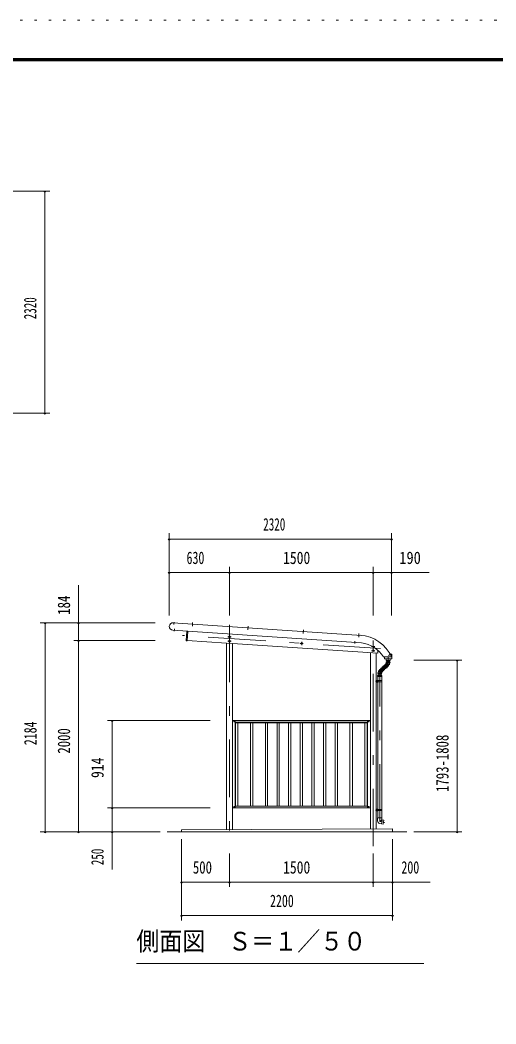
# Model space of a CAD drawing. Units: millimetres, scale not verified. Extents: x -22148 to 22152, y -10500 to 10500.
# Drawn here: x 2503 to 7469, y 13 to 10500 of the extents above; entities that cross this region are included whole.
import ezdxf
from ezdxf.enums import TextEntityAlignment as Align

# ---------------------------------------------------------------- set-up
doc = ezdxf.new("R2010")
doc.units = ezdxf.units.MM
doc.header["$LTSCALE"] = 50
doc.linetypes.add('USER3', pattern=[24, 12, -5, 2, -5])
doc.linetypes.add('USER5', pattern=[3, 0.5, -2.5])
for name, color, linetype, lineweight in [('0-2_1-0BOLD', 7, 'Continuous', 18), ('0-3_1-2CENTER', 3, 'USER3', 18), ('0-4_1-4THIN', 4, 'Continuous', 18), ('0-5_1-5DIM', 3, 'Continuous', 18), ('0-D_F-F', 5, 'Continuous', 18), ('0-E_F-E_J_ADD', 5, 'USER5', 18)]:
    doc.layers.add(name, color=color, linetype=linetype, lineweight=lineweight)
doc.styles.add('ＭＳ ゴシック', font='')
doc.styles.get('ＭＳ ゴシック').set_extended_font_data('MS Gothic')

msp = doc.modelspace()

# ---------------------------------------------------------------- linework, layer by layer
at = {"layer": '0-2_1-0BOLD'}
for p, q in [((4096.08, 4125.78), (6065.35, 3994.49)), ((4658.43, 2041.82), (4658.43, 3992.17)), ((4718.43, 2042.09), (4718.43, 3988.17)), ((6158.43, 2048.63), (6158.43, 3890.57)), ((6218.43, 3886.57), (6218.43, 2048.91)), ((6234.83, 3885.48), (6236.86, 3916.04)), ((6294.11, 3846.94), (6381.22, 3846.94)), ((6306.28, 3826.69), (6306.28, 3846.94)), ((6307.28, 3825.69), (6380.88, 3825.69)), ((6380.88, 3876.29), (6366.18, 3876.29)), ((6381.88, 3826.69), (6381.88, 3875.29)), ((6233.43, 3584.31), (6218.43, 3584.31)), ((6230.93, 3597.31), (6228.93, 3597.31)), ((6234.93, 3599.31), (6234.93, 3641.3)), ((6234.93, 2253.13), (6234.93, 3587.3)), ((6276.93, 3641.3), (6276.93, 3599.31)), ((6276.93, 3587.3), (6276.93, 2253.13)), ((6158.43, 3183.67), (4718.43, 3183.67)), ((4733.43, 3170.84), (4733.43, 3176.52)), ((4733.47, 3176.59), (4738.39, 3179.43)), ((4738.39, 3167.93), (4733.47, 3170.77)), ((4738.47, 3179.43), (4743.39, 3176.59)), ((4743.39, 3170.77), (4738.47, 3167.93)), ((4743.43, 3176.52), (4743.43, 3170.84)), ((6130.03, 3165.18), (4746.83, 3165.18)), ((4748.43, 3157.18), (6128.43, 3157.18)), ((6133.43, 3170.84), (6133.43, 3176.52)), ((6133.47, 3176.59), (6138.39, 3179.43)), ((6138.39, 3167.93), (6133.47, 3170.77)), ((6138.47, 3179.43), (6143.39, 3176.59)), ((6143.39, 3170.77), (6138.47, 3167.93)), ((6143.43, 3176.52), (6143.43, 3170.84)), ((4718.43, 2269.68), (6158.43, 2269.68)), ((4733.43, 2276.84), (4733.43, 2282.52)), ((4733.47, 2282.59), (4738.39, 2285.43)), ((4738.39, 2273.93), (4733.47, 2276.77)), ((4738.47, 2285.43), (4743.39, 2282.59)), ((4743.39, 2276.77), (4738.47, 2273.93)), ((4743.43, 2282.52), (4743.43, 2276.84)), ((4746.83, 2287.69), (6130.03, 2287.69)), ((6128.43, 2289.68), (4748.43, 2289.68)), ((6130.03, 2274.68), (6130.03, 2288.68)), ((6133.43, 2276.84), (6133.43, 2282.52)), ((6133.47, 2282.59), (6138.39, 2285.43)), ((6138.39, 2273.93), (6133.47, 2276.77)), ((6138.47, 2285.43), (6143.39, 2282.59)), ((6143.39, 2276.77), (6138.47, 2273.93)), ((6143.43, 2282.52), (6143.43, 2276.84)), ((6233.43, 2238.13), (6218.43, 2238.13)), ((6228.93, 2251.13), (6230.93, 2251.13)), ((6234.93, 2166.22), (6234.93, 2241.13)), ((6276.93, 2241.13), (6276.93, 2166.22)), ((6278.43, 2146.22), (6255.93, 2128.36)), ((6538.43, 2019.68), (4038.43, 2019.68)), ((6388.43, 2049.68), (4188.43, 2039.68))]:
    msp.add_line(p, q, dxfattribs=at)
for points in [[(6070.47, 4071.32), (4147.1, 4199.55), (4147.16, 4200.54), (4101.27, 4203.6)], [(4245.2, 4017.42), (4235.22, 4018.08), (4241.75, 4116.07)], [(4251.73, 4115.4), (4245.04, 4015.12), (4237.36, 4015.63)], [(4656.62, 3992.28), (4656.33, 3990.71), (4245.24, 4018.11)], [(4656.63, 3992.29), (4720.29, 3988.05), (4720.19, 3986.45), (6234.83, 3885.47)], [(6240.93, 3654.3), (6240.93, 3666.1), (6236.67, 3676.96), (6243.7, 3686.27), (6242.51, 3697.88), (6251.78, 3704.96), (6253.76, 3716.45), (6264.6, 3720.78), (6267.46, 3730.33), (6277.17, 3732.58), (6280.03, 3742.13), (6289.74, 3744.38), (6292.6, 3753.93), (6302.31, 3756.19), (6305.17, 3765.73), (6314.88, 3767.99), (6315.16, 3775.62), (6322.57, 3777.48), (6320.79, 3784.91), (6327.42, 3788.69), (6323.71, 3795.37), (6329.08, 3800.8), (6329.08, 3810.69)], [(6364.98, 3825.69), (6364.98, 3810.69), (6323.18, 3810.69), (6323.18, 3825.69)], [(6359.08, 3810.69), (6359.08, 3800.8), (6363.34, 3789.94), (6356.32, 3780.62), (6357.5, 3769.02), (6348.23, 3761.94), (6346.25, 3750.44), (6335.41, 3746.12)], [(6335.42, 3746.12), (6332.19, 3734.8), (6322.84, 3734.31), (6319.98, 3724.77), (6310.27, 3722.51), (6307.41, 3712.97), (6297.7, 3710.71), (6294.84, 3701.16), (6285.13, 3698.91), (6284.85, 3691.28), (6277.44, 3689.41), (6279.22, 3681.99), (6272.59, 3678.21), (6276.3, 3671.53), (6270.93, 3666.1), (6270.93, 3654.3)], [(6233.43, 3584.31), (6233.43, 3602.3), (6218.43, 3602.3)], [(6228.93, 3597.31), (6228.93, 3589.31), (6230.93, 3589.31)], [(4746.83, 3178.68), (4746.83, 3164.68), (4748.43, 3164.68), (4748.43, 2288.68), (4746.83, 2288.68), (4746.83, 2274.68)], [(6130.03, 2288.68), (6128.43, 2288.68), (6128.43, 3164.68), (6130.03, 3164.68), (6130.03, 3178.68)], [(6233.43, 2238.13), (6233.43, 2256.13), (6218.43, 2256.13)], [(6228.93, 2251.13), (6228.93, 2243.13), (6230.93, 2243.13)], [(6233.43, 2135.67), (6233.43, 2166.22), (6278.43, 2166.22)], [(6278.43, 2166.22), (6278.43, 2146.22), (6280.43, 2145.87), (6272.96, 2103.52), (6258.22, 2106.12)], [(6273.22, 2105), (6292.92, 2101.53), (6299.87, 2140.92), (6280.17, 2144.39)], [(4188.43, 2019.68), (4188.43, 2040.1), (6388.43, 2049.68), (6388.43, 2019.68)]]:
    msp.add_lwpolyline(points, dxfattribs=at)
for points in [[(4681.93, 4060.43), (4688.43, 4064.19), (4694.93, 4060.43), (4694.93, 4052.93), (4688.43, 4049.17), (4681.93, 4052.93)], [(4681.93, 4015.43), (4681.93, 4007.93), (4688.43, 4004.17), (4694.93, 4007.93), (4694.93, 4015.43), (4688.43, 4019.19)], [(5434.92, 3984.73), (5441.42, 3980.97), (5447.92, 3984.73), (5447.92, 3992.23), (5441.42, 3995.99), (5434.92, 3992.23)], [(6194.93, 3915.43), (6194.93, 3907.93), (6188.43, 3904.17), (6181.93, 3907.93), (6181.93, 3915.43), (6188.43, 3919.19)], [(6279.43, 3599.31), (6230.93, 3599.31), (6230.93, 3587.3), (6279.43, 3587.3)], [(6277.93, 3654.3), (6233.93, 3654.3), (6233.93, 3641.3), (6277.93, 3641.3)], [(6279.43, 2253.13), (6279.43, 2241.13), (6230.93, 2241.13), (6230.93, 2253.13)]]:
    msp.add_lwpolyline(points, close=True, dxfattribs=at)
for centre, radius in [((4688.43, 4056.68), 8.5), ((4688.43, 4011.68), 8.5), ((4688.43, 4056.68), 6.3), ((4688.43, 4011.68), 6.3), ((5441.42, 3988.48), 8.5), ((5441.42, 3988.48), 6.3), ((6188.43, 3911.68), 8.5), ((6188.43, 3911.68), 6.3), ((4738.43, 3173.68), 6.25), ((4738.43, 3173.68), 4.9), ((6138.43, 3173.68), 6.25), ((6138.43, 3173.68), 4.9), ((4738.43, 2279.68), 6.25), ((4738.43, 2279.68), 4.9), ((6138.43, 2279.68), 6.25), ((6138.43, 2279.68), 4.9)]:
    msp.add_circle(centre, radius, dxfattribs=at)
for centre, radius, start, end in [((4098.67, 4164.69), 39, 86.18591, 266.18584), ((4237.51, 4017.93), 2.3, 176.18515, 266.18515), ((6026.96, 3683.86), 390, 24.71956, 86.18591), ((6026.96, 3683.86), 313, 31.4028, 82.95442), ((6307.28, 3826.69), 1, 180, 270), ((6380.88, 3875.29), 1, 0, 90), ((6380.88, 3826.69), 1, 270, 0), ((4738.43, 3173.68), 5.75, 149.59184, 150.40814), ((4738.43, 3173.68), 5.75, 209.59184, 210.40814), ((4738.43, 3173.68), 5.75, 89.59184, 90.40814), ((4738.43, 3173.68), 5.75, 269.59184, 270.40814), ((4741.83, 3178.68), 5, 0, 90), ((4738.43, 3173.68), 5.75, 29.59184, 30.40814), ((4738.43, 3173.68), 5.75, 329.59184, 330.40814), ((6135.03, 3178.68), 5, 90, 180), ((6138.43, 3173.68), 5.75, 149.59184, 150.40814), ((6138.43, 3173.68), 5.75, 209.59184, 210.40814), ((6138.43, 3173.68), 5.75, 89.59184, 90.40814), ((6138.43, 3173.68), 5.75, 269.59184, 270.40814), ((6138.43, 3173.68), 5.75, 29.59184, 30.40814), ((6138.43, 3173.68), 5.75, 329.59184, 330.40814), ((4738.43, 2279.68), 5.75, 149.59184, 150.40814), ((4738.43, 2279.68), 5.75, 209.59184, 210.40814), ((4738.43, 2279.68), 5.75, 89.59184, 90.40814), ((4738.43, 2279.68), 5.75, 269.59184, 270.40814), ((4741.83, 2274.68), 5, 270, 0), ((4738.43, 2279.68), 5.75, 29.59184, 30.40814), ((4738.43, 2279.68), 5.75, 329.59184, 330.40814), ((6135.03, 2274.68), 5, 180, 270), ((6138.43, 2279.68), 5.75, 149.59184, 150.40814), ((6138.43, 2279.68), 5.75, 209.59184, 210.40814), ((6138.43, 2279.68), 5.75, 89.59184, 90.40814), ((6138.43, 2279.68), 5.75, 269.59184, 270.40814), ((6138.43, 2279.68), 5.75, 29.59184, 30.40814), ((6138.43, 2279.68), 5.75, 329.59184, 330.40814), ((6263.43, 2135.67), 30, 180, 259.99989)]:
    msp.add_arc(centre, radius, start, end, dxfattribs=at)
at = {"layer": '0-3_1-2CENTER'}
for p, q in [((4108.16, 4186.71), (4109.82, 4211.65)), ((4300.31, 4167.61), (4302.9, 4206.43)), ((4111.47, 4116.13), (4113.13, 4141.07)), ((4688.43, 4182.81), (4688.43, 1869.68)), ((4879.03, 4129.03), (4881.61, 4167.85)), ((5457.74, 4090.45), (5460.33, 4129.27)), ((6036.46, 4051.87), (6039.04, 4090.69)), ((6263.1, 3933.7), (4197.68, 4071.4)), ((4705.43, 4056.68), (4671.43, 4056.68)), ((4671.43, 4011.68), (4705.43, 4011.68)), ((5458.42, 3988.48), (5424.42, 3988.48)), ((5441.42, 4005.48), (5441.42, 3971.48)), ((5996.08, 3987.49), (5997.75, 4012.43)), ((6188.43, 1869.68), (6188.43, 4057.51)), ((6205.43, 3956.68), (6171.43, 3956.68)), ((6171.43, 3911.68), (6205.43, 3911.68)), ((6344.08, 3800.8), (6344.08, 3846.17)), ((6349.23, 3862.77), (6376.77, 3878.06)), ((6274.87, 3709.84), (6325.15, 3757.05)), ((6241.43, 3593.31), (6210.43, 3593.31)), ((4729.68, 3173.68), (4747.18, 3173.68)), ((4738.43, 3182.43), (4738.43, 3164.93)), ((6147.18, 3173.68), (6129.68, 3173.68)), ((6138.43, 3182.43), (6138.43, 3164.93)), ((4747.18, 2279.68), (4729.68, 2279.68)), ((4738.43, 2270.93), (4738.43, 2288.43)), ((6147.18, 2279.68), (6129.68, 2279.68)), ((6138.43, 2288.43), (6138.43, 2270.93)), ((6210.43, 2247.13), (6241.43, 2247.13))]:
    msp.add_line(p, q, dxfattribs=at)
msp.add_lwpolyline([(6308.98, 2119), (6255.93, 2128.36), (6255.93, 3666.1)], dxfattribs=at)
for centre, start, end in [((6284.08, 3800.8), 313.19269, 0), ((6315.93, 3666.1), 133.19269, 180)]:
    msp.add_arc(centre, 60, start, end, dxfattribs=at)
at = {"layer": '0-4_1-4THIN'}
for p, q in [((6346.25, 3750.44), (6315.16, 3775.62)), ((6357.5, 3769.02), (6320.79, 3784.91)), ((6322.57, 3777.48), (6348.23, 3761.94)), ((6363.34, 3789.94), (6323.71, 3795.37)), ((6327.42, 3788.69), (6356.32, 3780.62)), ((6329.08, 3800.8), (6359.08, 3800.8)), ((6276.3, 3671.53), (6236.67, 3676.96)), ((6279.22, 3681.99), (6242.51, 3697.88)), ((6243.7, 3686.27), (6272.59, 3678.21)), ((6251.78, 3704.96), (6277.44, 3689.41)), ((6284.85, 3691.28), (6253.76, 3716.45)), ((6264.6, 3720.78), (6285.13, 3698.91)), ((6294.84, 3701.16), (6267.46, 3730.33)), ((6277.17, 3732.58), (6297.7, 3710.71)), ((6307.41, 3712.97), (6280.03, 3742.13)), ((6289.74, 3744.38), (6310.27, 3722.51)), ((6319.98, 3724.77), (6292.6, 3753.93)), ((6302.31, 3756.19), (6322.84, 3734.31)), ((6332.55, 3736.57), (6305.17, 3765.73)), ((6314.88, 3767.99), (6335.41, 3746.12)), ((6240.93, 3666.1), (6270.93, 3666.1)), ((4750.93, 3157.18), (4750.93, 2289.68)), ((4775.93, 2289.68), (4775.93, 3157.18)), ((4906.18, 3157.18), (4906.18, 2289.68)), ((4931.18, 2289.68), (4931.18, 3157.18)), ((5063.43, 3157.18), (5063.43, 2289.68)), ((5085.43, 2289.68), (5085.43, 3157.18)), ((5183.93, 3157.18), (5183.93, 2289.68)), ((5206.93, 2289.68), (5206.93, 3157.18)), ((5305.43, 3157.18), (5305.43, 2289.68)), ((5328.43, 2289.68), (5328.43, 3157.18)), ((5426.93, 3157.18), (5426.93, 2289.68)), ((5449.93, 2289.68), (5449.93, 3157.18)), ((5548.43, 3157.18), (5548.43, 2289.68)), ((5571.43, 2289.68), (5571.43, 3157.18)), ((5669.93, 3157.18), (5669.93, 2289.68)), ((5692.93, 2289.68), (5692.93, 3157.18)), ((5791.43, 3157.18), (5791.43, 2289.68)), ((5814.43, 2289.68), (5814.43, 3157.18)), ((5945.68, 3157.18), (5945.68, 2289.68)), ((5970.68, 2289.68), (5970.68, 3157.18)), ((6100.93, 3157.18), (6100.93, 2289.68)), ((6125.93, 2289.68), (6125.93, 3157.18))]:
    msp.add_line(p, q, dxfattribs=at)
at = {"layer": '0-5_1-5DIM'}
for p, q in [((1961.43, 8712.63), (2811.43, 8712.63)), ((2771.43, 8712.63), (2751.43, 8712.63)), ((2761.43, 8712.63), (2761.43, 6392.63)), ((2811.43, 6392.63), (1961.43, 6392.63)), ((2771.43, 6392.63), (2751.43, 6392.63)), ((4058.43, 4280.63), (4058.43, 5138.68)), ((6378.43, 5138.68), (6378.43, 4280.63)), ((4068.43, 5078.68), (4048.43, 5078.68)), ((4058.43, 5078.68), (6378.43, 5078.68)), ((6388.43, 5078.68), (6368.43, 5078.68)), ((4068.43, 4728.68), (4048.43, 4728.68)), ((6770.93, 4728.68), (4058.43, 4728.68)), ((4698.43, 4728.68), (4678.43, 4728.68)), ((4688.43, 4280.63), (4688.43, 4788.69)), ((6198.43, 4728.68), (6178.43, 4728.68)), ((6188.43, 4280.63), (6188.43, 4788.69)), ((6388.43, 4728.68), (6368.43, 4728.68)), ((3113.43, 2019.68), (3113.43, 4596.18)), ((3913.43, 4203.68), (2713.43, 4203.68)), ((2773.43, 4203.68), (2753.43, 4203.68)), ((2763.43, 4203.68), (2763.43, 2019.68)), ((3123.43, 4203.68), (3103.43, 4203.68)), ((3063.43, 4019.68), (3913.43, 4019.68)), ((3123.43, 4019.68), (3103.43, 4019.68)), ((7113.43, 3812.68), (6613.43, 3812.68)), ((7073.43, 3812.68), (7053.43, 3812.68)), ((7063.43, 2019.68), (7063.43, 3812.68)), ((4487.77, 3183.67), (3413.43, 3183.67)), ((3473.43, 3183.67), (3453.43, 3183.67)), ((3463.43, 3183.67), (3463.43, 1627.18)), ((4487.77, 2269.68), (3413.43, 2269.68)), ((3473.43, 2269.68), (3453.43, 2269.68)), ((2713.43, 2019.68), (3963.43, 2019.68)), ((2773.43, 2019.68), (2753.43, 2019.68)), ((3123.43, 2019.68), (3103.43, 2019.68)), ((3473.43, 2019.68), (3453.43, 2019.68)), ((6613.43, 2019.68), (7113.43, 2019.68)), ((7073.43, 2019.68), (7053.43, 2019.68)), ((4188.43, 1944.68), (4188.43, 1094.68)), ((6388.43, 1094.68), (6388.43, 1944.68)), ((4688.43, 1794.68), (4688.43, 1444.68)), ((6188.43, 1444.68), (6188.43, 1794.68)), ((4198.43, 1494.68), (4178.43, 1494.68)), ((4188.43, 1494.68), (6780.93, 1494.68)), ((4698.43, 1494.68), (4678.43, 1494.68)), ((6198.43, 1494.68), (6178.43, 1494.68)), ((6398.43, 1494.68), (6378.43, 1494.68)), ((4198.43, 1144.68), (4178.43, 1144.68)), ((4188.43, 1144.68), (6388.43, 1144.68)), ((6398.43, 1144.68), (6378.43, 1144.68)), ((3715.93, 644.68), (6715.93, 644.68))]:
    msp.add_line(p, q, dxfattribs=at)
for centre in [(2761.43, 8712.63), (2761.43, 6392.63), (4058.43, 5078.68), (6378.43, 5078.68), (4058.43, 4728.68), (4688.43, 4728.68), (6188.43, 4728.68), (6378.43, 4728.68), (2763.43, 4203.68), (3113.43, 4203.68), (3113.43, 4019.68), (7063.43, 3812.68), (3463.43, 3183.67), (3463.43, 2269.68), (2763.43, 2019.68), (3113.43, 2019.68), (3463.43, 2019.68), (7063.43, 2019.68), (4188.43, 1494.68), (4688.43, 1494.68), (6188.43, 1494.68), (6388.43, 1494.68), (4188.43, 1144.68), (6388.43, 1144.68)]:
    msp.add_arc(centre, 10, 180, 0, dxfattribs=at)
at = {"layer": '0-D_F-F'}
for points in [[(21651.87, -10000), (-7048.13, -10000), (-7048.13, 10100), (21651.87, 10100)], [(21649.37, -9997.5), (-7045.63, -9997.5), (-7045.63, 10097.5), (21649.37, 10097.5)], [(21646.87, -9995), (21646.87, 10095), (-7043.13, 10095), (-7043.13, -9995)], [(21644.37, -9992.5), (-7040.63, -9992.5), (-7040.63, 10092.5), (21644.37, 10092.5)], [(21641.87, -9990), (21641.87, 10090), (-7038.13, 10090), (-7038.13, -9990)], [(21639.37, -9987.5), (-7035.63, -9987.5), (-7035.63, 10087.5), (21639.37, 10087.5)], [(21636.87, -9985), (21636.87, 10085), (-7033.13, 10085), (-7033.13, -9985)], [(21634.37, -9982.5), (-7030.63, -9982.5), (-7030.63, 10082.5), (21634.37, 10082.5)], [(21631.87, -9980), (-7028.13, -9980), (-7028.13, 10080), (21631.87, 10080)], [(21629.37, -9977.5), (-7025.63, -9977.5), (-7025.63, 10077.5), (21629.37, 10077.5)], [(21626.87, -9975), (21626.87, 10075), (-7023.12, 10075), (-7023.12, -9975)]]:
    msp.add_lwpolyline(points, close=True, dxfattribs=at)
at = {"layer": '0-E_F-E_J_ADD'}
msp.add_lwpolyline([(22151.87, -10500), (-7548.13, -10500), (-7548.13, 10500), (22151.87, 10500)], close=True, dxfattribs=at)

# ---------------------------------------------------------------- texts
at = {"layer": '0-5_1-5DIM', "color": 7, "style": 'ＭＳ ゴシック'}
for s, width, p in [('2320', 0.65, (2711.43, 7374.4)), ('184', 0.75, (3063.43, 4287.51)), ('2184', 0.7, (2713.43, 2924.78)), ('2000', 0.75, (3063.43, 2836.65)), ('1793-1808', 0.75, (7013.43, 2436.54)), ('914', 0.8, (3413.43, 2582.42)), ('250', 0.65, (3413.43, 1671.6))]:
    msp.add_text(s, height=130.2, rotation=90, dxfattribs=dict(at, width=width)).set_placement(p, align=Align.BOTTOM_LEFT)
for s, height, width, p in [('2320', 130.2, 0.65, (5040.2, 5128.68)), ('630', 130.2, 0.7, (4239.72, 4778.68)), ('1500', 130.2, 0.8, (5247.45, 4778.68)), ('190', 130.2, 0.85, (6459.62, 4778.68)), ('500', 130.2, 0.75, (4305.99, 1544.68)), ('1500', 130.2, 0.8, (5247.45, 1544.68)), ('200', 130.2, 0.7, (6482.42, 1544.68)), ('2200', 130.2, 0.7, (5111.01, 1194.68)), ('側面図\u3000Ｓ＝１／５０', 195.4, 0.9, (3715.93, 721.32))]:
    msp.add_text(s, height=height, dxfattribs=dict(at, width=width)).set_placement(p, align=Align.BOTTOM_LEFT)

doc.saveas('drawing.dxf')
